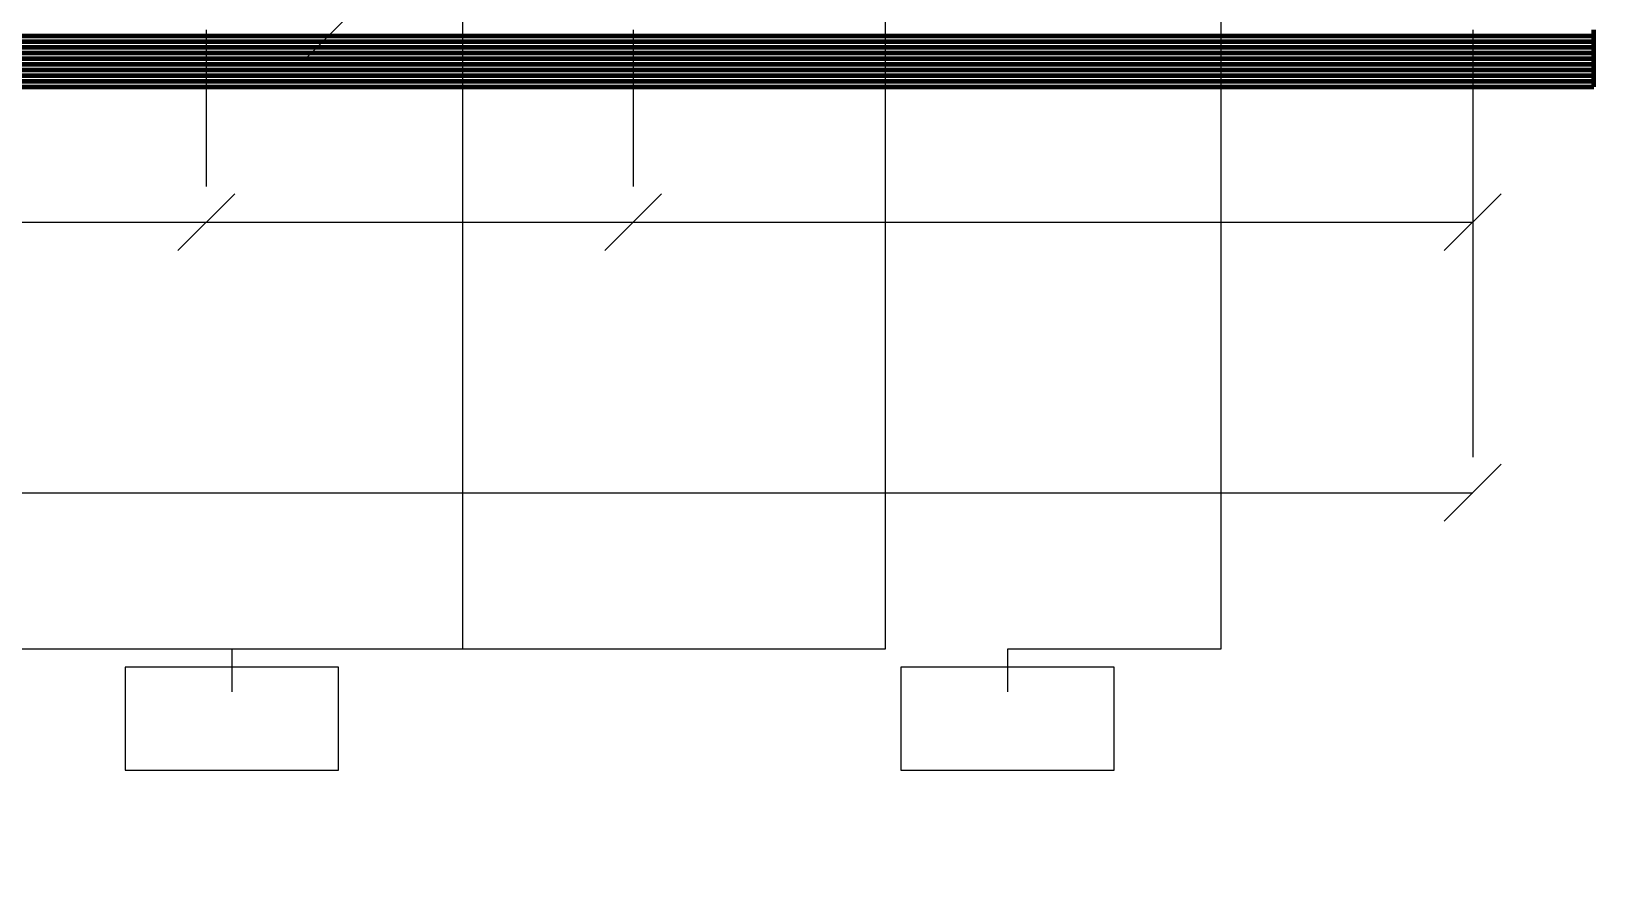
# Model space of a CAD drawing. Header units: millimetres. Extents: x -39780 to 216580, y 220 to 11660.
# Drawn here: x 86124 to 88320, y 5895 to 7098 of the extents above; entities that cross this region are included whole.
import ezdxf

# ---------------------------------------------------------------- set-up
doc = ezdxf.new("R2010")
doc.units = ezdxf.units.MM
for name, color, linetype, lineweight in [('BAND', 7, 'CONTINUOUS', 60), ('DIM', 7, 'CONTINUOUS', 13), ('TAG', 7, 'CONTINUOUS', 13)]:
    doc.layers.add(name, color=color, linetype=linetype, lineweight=lineweight)

msp = doc.modelspace()

# ---------------------------------------------------------------- linework, layer by layer
at = {"layer": 'BAND'}
for p, q in [((88320, 7020), (88320, 7100)), ((82530, 7092), (88320, 7092)), ((82530, 7084), (88320, 7084)), ((82530, 7076), (88320, 7076)), ((82530, 7068), (88320, 7068)), ((82530, 7060), (88320, 7060)), ((82530, 7052), (88320, 7052)), ((82530, 7044), (88320, 7044)), ((82530, 7036), (88320, 7036)), ((82530, 7028), (88320, 7028)), ((82530, 7020), (88320, 7020)), ((82530, 7020), (88320, 7020))]:
    msp.add_line(p, q, dxfattribs=at)
at = {"layer": 'DIM'}
for p, q in [((86510, 7060), (86590, 7140)), ((86370, 7100), (86370, 6880)), ((86370, 7100), (86370, 6880)), ((86970, 7100), (86970, 6880)), ((86970, 7100), (86970, 6880)), ((88150, 7100), (88150, 6500)), ((88150, 7100), (88150, 6880)), ((86330, 6790), (86410, 6870)), ((86330, 6790), (86410, 6870)), ((86930, 6790), (87010, 6870)), ((86930, 6790), (87010, 6870)), ((88110, 6790), (88190, 6870)), ((84320, 6830), (86370, 6830)), ((86370, 6830), (86970, 6830)), ((86970, 6830), (88150, 6830)), ((88110, 6410), (88190, 6490)), ((82700, 6450), (88150, 6450))]:
    msp.add_line(p, q, dxfattribs=at)
at = {"layer": 'TAG'}
for p, q in [((87324, 8600), (87324, 6230)), ((86730, 8250), (86730, 6230)), ((87796, 7180), (87796, 6230)), ((86730, 6230), (85316, 6230)), ((87324, 6230), (86406, 6230)), ((86406, 6230), (86406, 6170)), ((87796, 6230), (87496, 6230)), ((87496, 6230), (87496, 6170)), ((86556, 6205), (86256, 6205)), ((86256, 6205), (86256, 6060)), ((86556, 6060), (86556, 6205)), ((87646, 6205), (87346, 6205)), ((87346, 6205), (87346, 6060)), ((87646, 6060), (87646, 6205)), ((86256, 6060), (86556, 6060)), ((87346, 6060), (87646, 6060))]:
    msp.add_line(p, q, dxfattribs=at)

doc.saveas('drawing.dxf')
